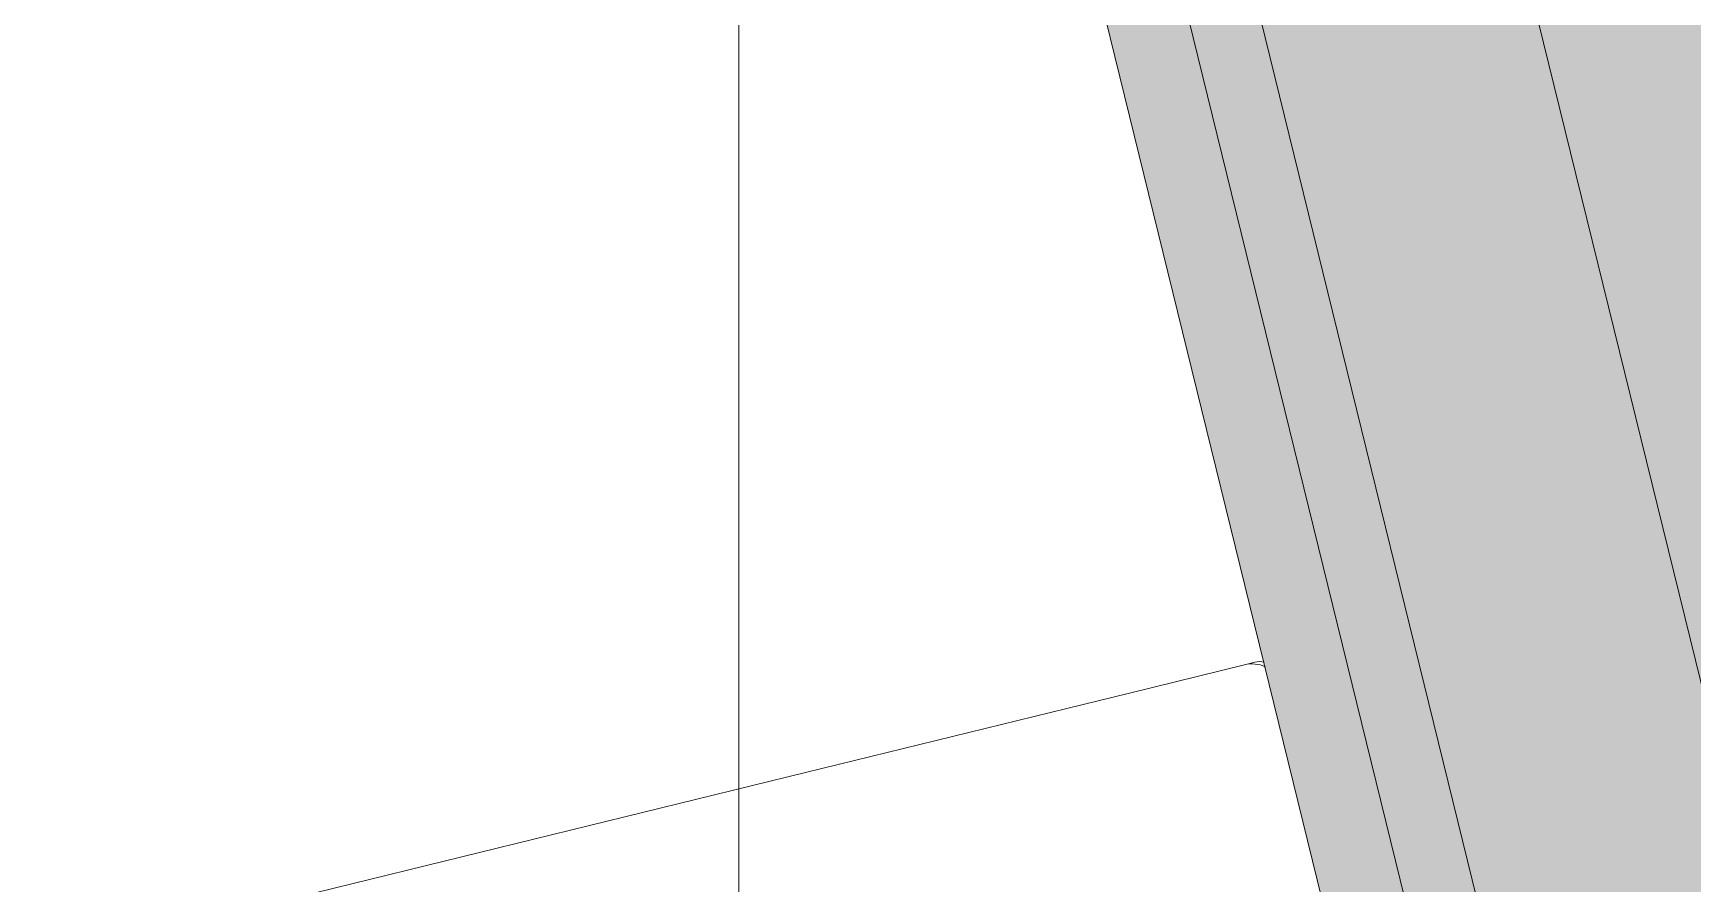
# Model space of a CAD drawing. Header units: metres. Extents: x -227.9 to -141.2, y 39.1 to 90.3.
# Drawn here: x -158.5311 to -158.2227, y 60.6516 to 60.8098 of the extents above; entities that cross this region are included whole.
import ezdxf

# ---------------------------------------------------------------- set-up
doc = ezdxf.new("R2010")
doc.units = ezdxf.units.M
for name, color, linetype, lineweight in [('A-FLOR-PATT', 7, 'Continuous', 5), ('A-WALL', 7, 'Continuous', 5), ('I-WALL', 7, 'Continuous', 5), ('Q-SPCQ', 7, 'Continuous', 5)]:
    doc.layers.add(name, color=color, linetype=linetype, lineweight=lineweight)

msp = doc.modelspace()

# ---------------------------------------------------------------- hatches: boundary and pattern name
at = {"layer": 'I-WALL', "true_color": 0xaaaaaa}
h = msp.add_hatch(color=253, dxfattribs=at)
h.paths.add_polyline_path([(-156.8426510790457, 55.07870756317382), (-156.7456284588188, 55.1029304736937), (-157.7413241865254, 59.15514401753426), (-157.8204699260551, 59.13569660345713), (-157.8054369556643, 59.07451646124394), (-157.8234025529808, 59.07010201755775), (-156.8929986943497, 55.2836088025365)])
h.paths.add_polyline_path([(-158.0590885036884, 60.1068099719205), (-157.9799427641587, 60.12625738599762), (-158.208820485981, 61.0577280938095), (-158.3059318228274, 61.03386623604618), (-158.0920870713959, 60.16357567044746), (-158.0741214740793, 60.16799011413368), (-158.0621905451976, 60.11943444571056)])
h = msp.add_hatch(color=253, dxfattribs=at)
h.paths.add_polyline_path([(-156.891162389159, 55.06659610791388), (-156.8426510790457, 55.07870756317383), (-156.9003483673514, 55.31351999292483), (-156.9518356618566, 55.31351999292483), (-156.9377063780107, 55.25601761165336)])
h.paths.add_polyline_path([(-156.9886931367996, 55.46351999292483), (-156.9372058422945, 55.46351999292483), (-157.2881813485772, 56.89105098214987), (-157.3365412483355, 56.87916815685927), (-157.0761443440938, 55.81942286240764)])
h.paths.add_polyline_path([(-157.3506197444159, 56.93646384559861), (-157.3020640759928, 56.9483947744803), (-157.5296895499973, 57.87476917081226), (-157.5782452184205, 57.86283824193059), (-157.4711194098104, 57.42686504202101)])
h.paths.add_polyline_path([(-157.5923237145009, 57.92013393066993), (-157.5437680460777, 57.9320648595516), (-157.8234025529808, 59.07010201755774), (-157.8054369556642, 59.07451646124395), (-157.8173678845459, 59.12307212966712), (-157.8838891502856, 59.10672675709923), (-157.7344361202882, 58.49849316176324)])
h.paths.add_polyline_path([(-158.1287118109374, 60.10308907314264), (-158.0621905451976, 60.11943444571056), (-158.0741214740793, 60.16799011413368), (-158.0920870713959, 60.16357567044749), (-158.3059318228274, 61.03386623604617), (-158.3544874912506, 61.02193530716451), (-158.1294111860049, 60.10593534137662)])
h = msp.add_hatch(color=253, dxfattribs=at)
h.paths.add_polyline_path([(-156.9037753297885, 55.06344712954629), (-156.891162389159, 55.06659610791388), (-156.9518356618566, 55.31351999292483), (-156.965222358428, 55.31351999292483), (-156.9377063780107, 55.20153736066472)])
h.paths.add_polyline_path([(-156.9886931367996, 55.46351999292483), (-157.3365412483355, 56.87916815685928), (-157.3491657221256, 56.87606611535005), (-157.002079833371, 55.46351999292483)])
h.paths.add_polyline_path([(-157.3632442182059, 56.93336180408938), (-157.3506197444159, 56.93646384559861), (-157.5782452184205, 57.86283824193059), (-157.5908696922105, 57.85973620042137), (-157.4845061063818, 57.42686504202101)])
h.paths.add_polyline_path([(-157.6049481882909, 57.91703188916071), (-157.5923237145008, 57.92013393066993), (-157.8838891502857, 59.10672675709922), (-157.8173678845459, 59.12307212966712), (-157.8204699260551, 59.13569660345713), (-157.8996156655849, 59.11624918938002), (-157.6087820644049, 57.93263473276287)])
h.paths.add_polyline_path([(-158.1382342432182, 60.08736255784338), (-158.0590885036884, 60.1068099719205), (-158.0621905451977, 60.11943444571055), (-158.1287118109374, 60.10308907314264), (-158.3544874912506, 61.02193530716449), (-158.3671119650406, 61.01883326565528), (-158.1427978825762, 60.10593534137662)])
h = msp.add_hatch(color=253, dxfattribs=at)
h.paths.add_polyline_path([(-157.6233487649319, 57.92905545409833), (-157.608782064405, 57.93263473276285), (-157.88887707026, 59.07254599752453), (-157.9034437707869, 59.06896671886005), (-157.7599887987553, 58.48514360460718)])
h.paths.add_polyline_path([(-158.1635380505941, 60.12748041333771), (-158.1489713500672, 60.13105969200221), (-158.3671119650406, 61.01883326565527), (-158.3816786655675, 61.01525398699076), (-158.1711300091276, 60.15837764061036)])

# ---------------------------------------------------------------- linework, layer by layer
at = {"layer": 'A-FLOR-PATT', "color": 9, "linetype": 'Continuous', "true_color": 0xc0c0c0}
msp.add_line((-158.4, 60.44538882680808), (-158.4, 61.07988421465005), dxfattribs=at)
at = {"layer": 'A-WALL'}
for p, q in [((-158.3059318228271, 61.03386623604611), (-158.0920870713957, 60.16357567044742)), ((-158.3544874912504, 61.02193530716444), (-158.1287118109372, 60.10308907314257)), ((-158.3671119650404, 61.0188332656552), (-158.1489713500669, 60.13105969200214))]:
    msp.add_line(p, q, dxfattribs=at)
at = {"layer": 'I-WALL', "lineweight": 13}
msp.add_line((-158.3816786655673, 61.01525398699069), (-158.1635380505939, 60.12748041333765), dxfattribs=at)
at = {"layer": 'Q-SPCQ', "color": 9, "lineweight": 9, "true_color": 0xc0c0c0}
for p, q in [((-158.3060222454313, 60.69234361197592), (-158.3273892662736, 60.6871042971044)), ((-158.3040797889911, 60.69281991332788), (-158.3060222454313, 60.69234361197592)), ((-158.3273892662737, 60.68710429710439), (-158.3390440049149, 60.68424648899267)), ((-158.3390440049149, 60.68424648899267), (-158.3876054159202, 60.67233895519375)), ((-158.3876054159202, 60.67233895519375), (-158.65954931755, 60.60565676591988))]:
    msp.add_line(p, q, dxfattribs=at)
for centre, radius, start, end in [((-158.3045933413754, 60.68651624265501), 0.0060000000000227, 65.78278101490027, 103.7774174286168), ((-158.3045933413754, 60.68651624265501), 0.0060000000000212, 65.78278101459867, 103.777417425654), ((-158.3031271862871, 60.68893500044727), 0.0040000000000213, 78.61161933288614, 103.7774174256524), ((-158.3031271862871, 60.68893500044727), 0.0040000000000213, 78.61161933260045, 103.7774174286151)]:
    msp.add_arc(centre, radius, start, end, dxfattribs=at)

doc.saveas('drawing.dxf')
